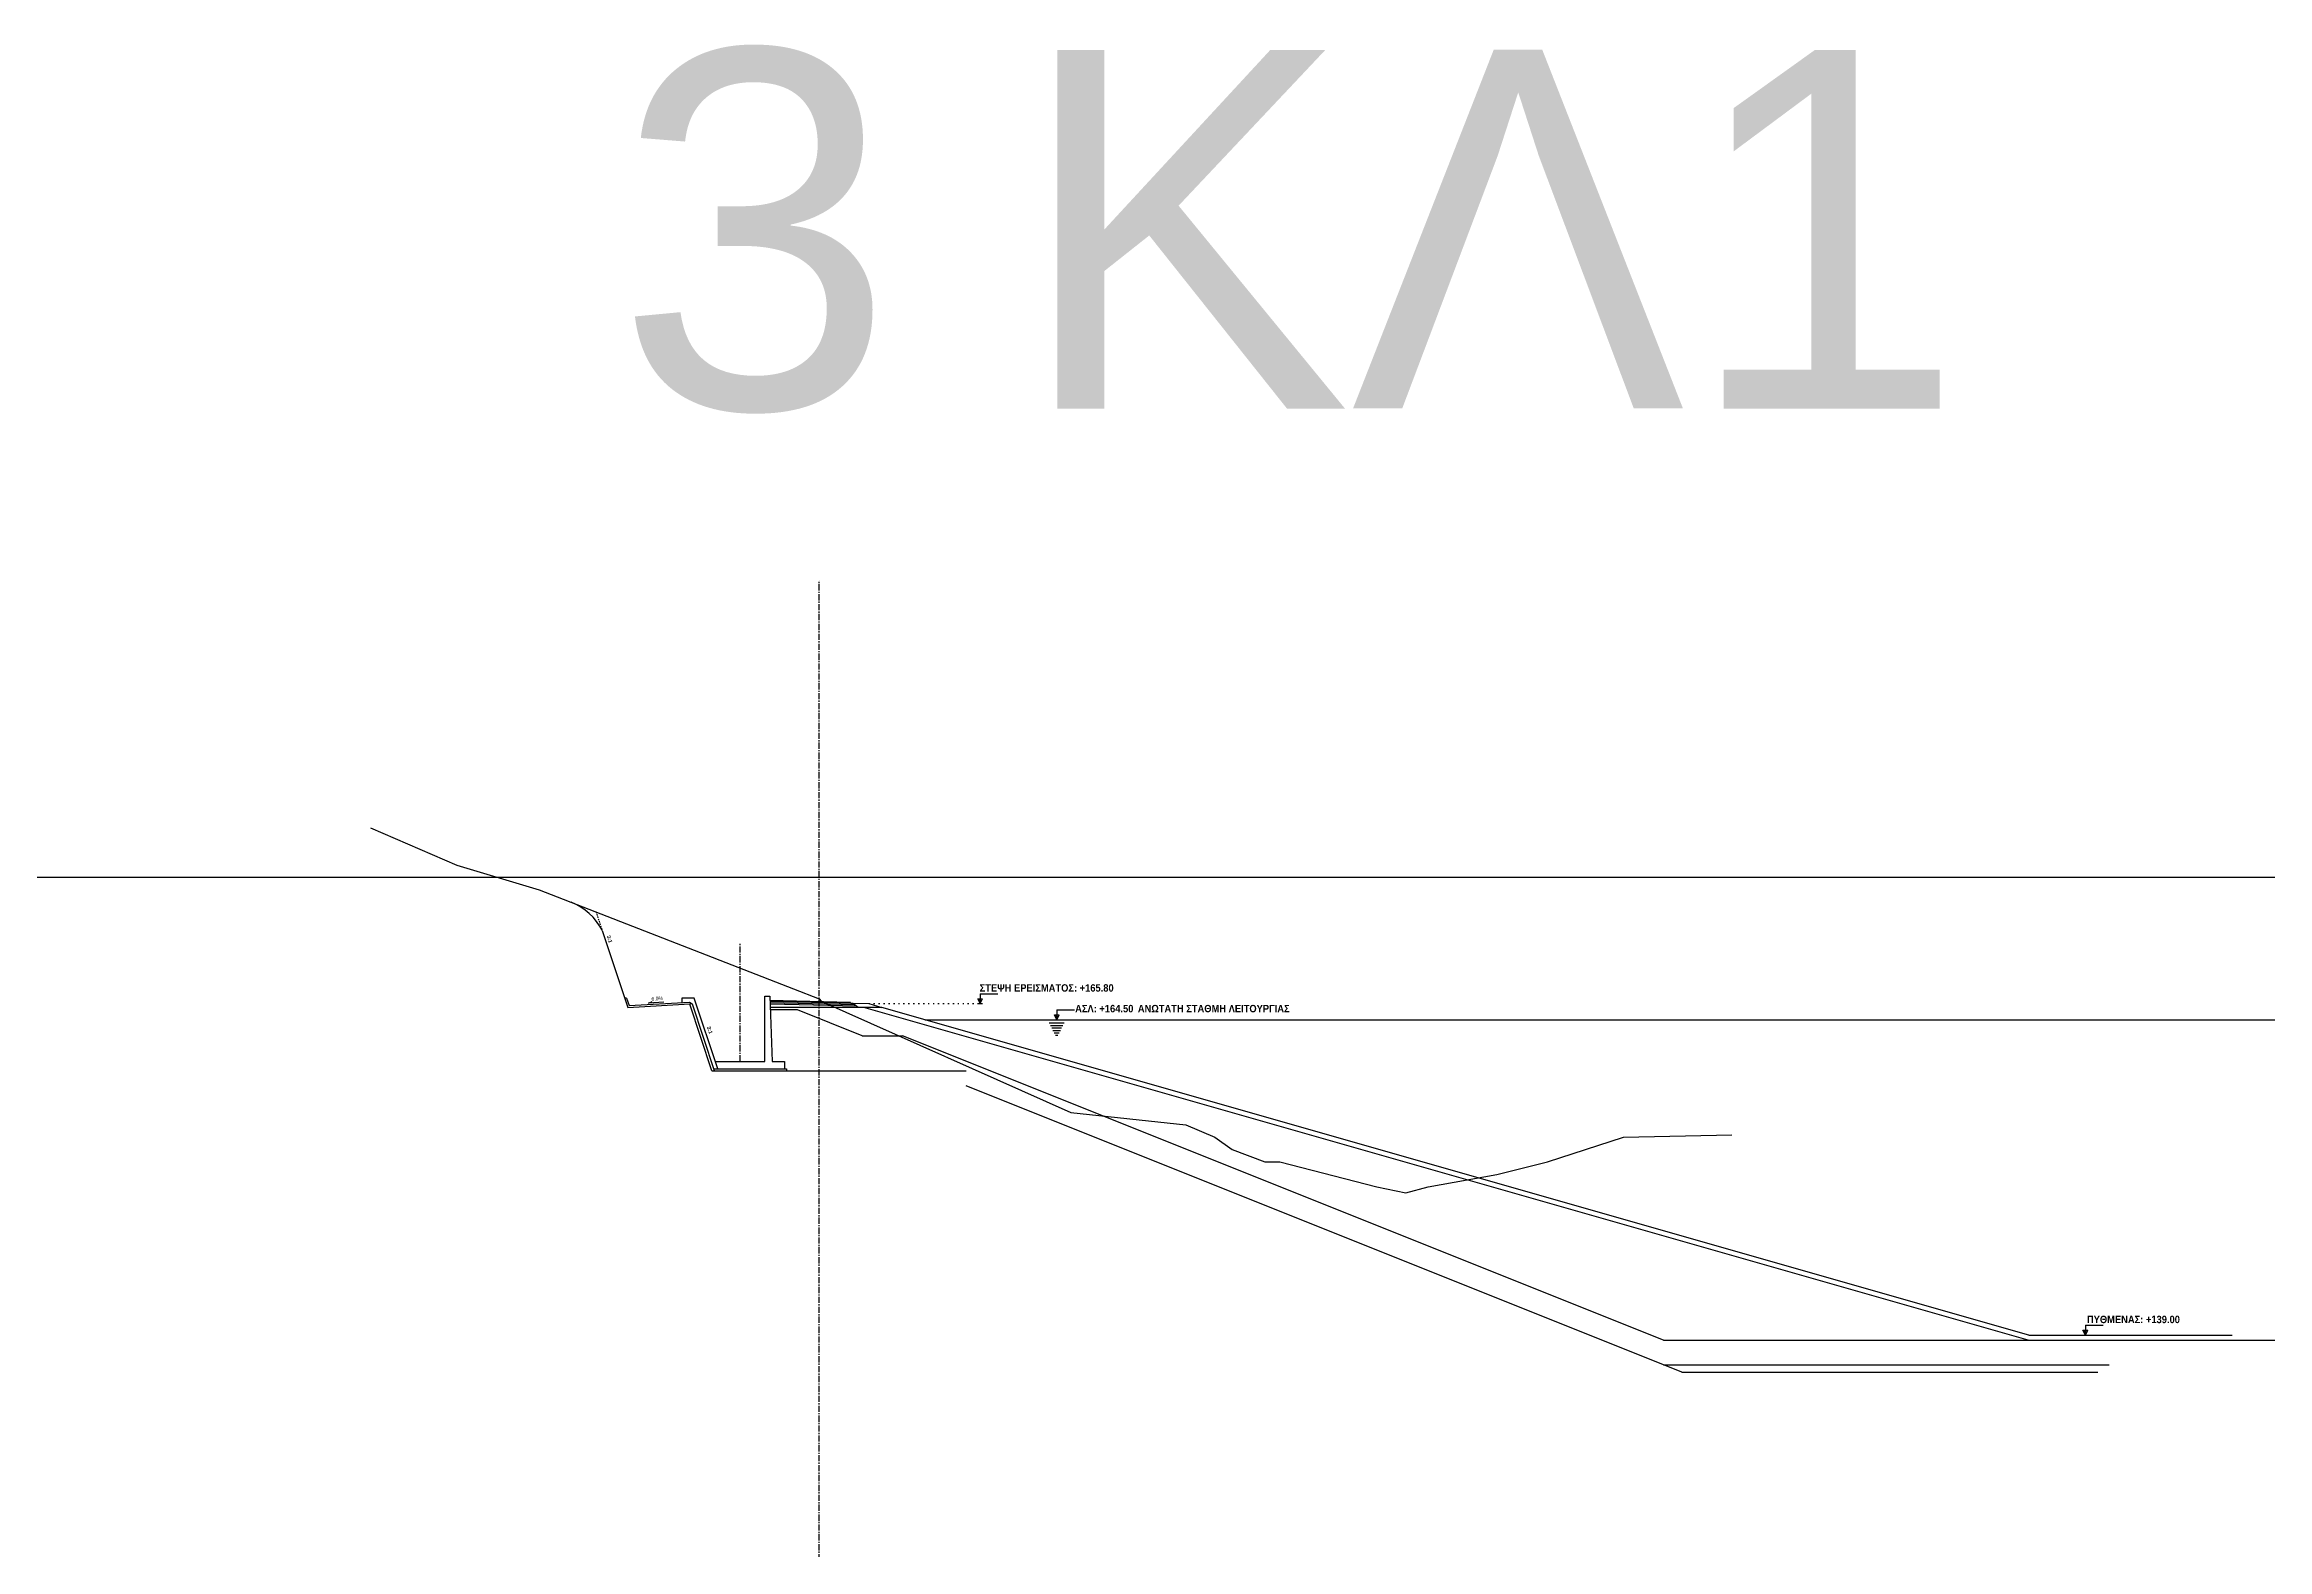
# Model space of a CAD drawing. Header units: millimetres. Extents: x 0 to 21250, y -160 to 246.
# Drawn here: x 2387.5 to 2567.3, y 121.7 to 243.3 of the extents above; entities that cross this region are included whole.
import ezdxf
from ezdxf.enums import TextEntityAlignment as Align

# ---------------------------------------------------------------- set-up
doc = ezdxf.new("R2010")
doc.units = ezdxf.units.MM
doc.linetypes.add('ACAD_ISO07W100', pattern=[3, 0, -3])
doc.linetypes.add('AXONAS', pattern=[7, 5, -1, 0, -1])
doc.layers.add('_Ν_nonPLOT', color=2, linetype='Continuous', plot=False)
doc.layers.add('_Ν_ΟΔΟ_ΑΞΟΝΕΣ', color=1, linetype='AXONAS', lineweight=30)
for name, color, linetype in [('_Ν_ΥΠΕΡΧΕΙΛΙΣΤΗΣ-ΕΚΤΡΟΠΗ', 7, 'Continuous'), ('DIM', 7, 'Continuous'), ('ΠΡΟ_1B-ΑΡΓ ΠΥΡΗΝΑΣ', 25, 'Continuous'), ('ΠΡΟ_2-ΛΕΠΤΟ ΦΙΛΤΡΟ', 85, 'Continuous'), ('ΠΡΟ_5-ΕΞΩΤ-ΣΩΜΑ ΣΤΗΡΙΞΗΣ', 45, 'Continuous'), ('ΠΡΟ_E1-ΛΙΘΟΡΡΙΠΗ ΑΝΑΝΤΗ', 7, 'Continuous'), ('ΠΡΟ_E2-ΛΙΘΟΡΡΙΠΗ ΚΑΤΑΝΤΙ', 7, 'Continuous'), ('ΠΡΟ_Εδαφος', 3, 'Continuous'), ('ΠΡΟ_ΕΚΣΚΑΦΕΣ', 1, 'Continuous'), ('ΠΡΟ_ΟΔΟ_ΑΣΦΑΛΤΙΚΑ', 5, 'Continuous'), ('ΠΡΟ_ΟΔΟ_ΕΡΕΙΣΜΑ', 3, 'Continuous'), ('ΠΡΟ_ΟΔΟΣΤΡΩΣΙΑ', 40, 'Continuous'), ('ΠΡΟ_ΣΚΥΡΟΔΕΜΑ', 251, 'Continuous'), ('ΠΡΟ_ΣΤΑΘΜΕΣ ΝΕΡΟΥ', 150, 'ZIGZAG')]:
    doc.layers.add(name, color=color, linetype=linetype)
doc.styles.add('ARIAL', font='arialbd.ttf')
doc.styles.get("Standard").update_dxf_attribs({"font": 'arial.ttf'})
doc.linetypes.add('ZIGZAG', pattern='A,0.0001,-0.2,[131,ltypeshp.shx,S=0.2,R=0,X=-0.2,Y=0],-0.4,[131,ltypeshp.shx,S=0.2,R=180,X=0.2,Y=0],-0.2', length=0.8001)

# ---------------------------------------------------------------- blocks, each defined once
blk = doc.blocks.new('A$C328C5918')
at = {"layer": 'DIM'}
h = blk.add_hatch(color=150, dxfattribs=at)
h.dxf.hatch_style = 1
h.paths.add_polyline_path([(0, 0), (0, 0.4), (-0.19, 0.4)])
at = {"layer": 'DIM', "color": 150, "linetype": 'Continuous'}
for p, q in [((0, 0), (-0.19, 0.4)), ((-0.19, 0.4), (0.19, 0.4)), ((0, 0.8), (0, 0)), ((0, 0), (0.19, 0.4))]:
    blk.add_line(p, q, dxfattribs=at)
at = {"layer": 'DIM', "color": 150}
for p, q in [((0, 0.8), (1.43, 0.8)), ((-0.6, -0.26), (0.6, -0.26)), ((-0.5, -0.46), (0.5, -0.46)), ((-0.4, -0.66), (0.4, -0.66)), ((-0.3, -0.86), (0.3, -0.86)), ((-0.2, -1.06), (0.2, -1.06)), ((-0.1, -1.26), (0.1, -1.26))]:
    blk.add_line(p, q, dxfattribs=at)
blk = doc.blocks.new('A$C1D7D0A12')
at = {"layer": 'DIM'}
h = blk.add_hatch(color=256, dxfattribs=at)
h.dxf.hatch_style = 1
h.paths.add_polyline_path([(0, 0), (0, 0.4), (-0.19, 0.4)])
at = {"layer": 'DIM', "linetype": 'Continuous'}
for p, q in [((0, 0), (-0.19, 0.4)), ((-0.19, 0.4), (0.19, 0.4)), ((-0.19, 0), (0.19, 0)), ((0, 0.8), (0, 0)), ((0, 0), (0.19, 0.4))]:
    blk.add_line(p, q, dxfattribs=at)
at = {"layer": 'DIM'}
blk.add_line((0, 0.8), (1.43, 0.8), dxfattribs=at)

msp = doc.modelspace()

# ---------------------------------------------------------------- linework, layer by layer
at = {"layer": '_Ν_nonPLOT'}
msp.add_line((21249.69, 176), (0, 176), dxfattribs=at)
at = {"layer": '_Ν_ΟΔΟ_ΑΞΟΝΕΣ', "ltscale": 0.1}
for p, q in [((2450.17, 0), (2450.17, 200)), ((2443.77, 161.13), (2443.77, 170.66))]:
    msp.add_line(p, q, dxfattribs=at)
at = {"layer": '_Ν_ΥΠΕΡΧΕΙΛΙΣΤΗΣ-ΕΚΤΡΟΠΗ'}
for p, q in [((2439.07, 166.23), (2439.07, 165.89)), ((2441.71, 160.38), (2439.92, 165.75)), ((2441.97, 160.53), (2440.07, 166.23)), ((2445.77, 161.13), (2445.77, 166.4)), ((2445.77, 166.4), (2446.17, 166.4)), ((2446.17, 166.4), (2446.37, 161.13)), ((2441.77, 161.13), (2445.77, 161.13)), ((2446.37, 161.13), (2447.37, 161.13)), ((2447.37, 161.13), (2447.37, 160.53))]:
    msp.add_line(p, q, dxfattribs=at)
for points in [[(2440.07, 166.23), (2439.07, 166.23)], [(2439.91, 165.78), (2439.7, 165.78)]]:
    msp.add_lwpolyline(points, dxfattribs=at)
at = {"layer": 'DIM', "flags": 128}
msp.add_lwpolyline([(2437.61, 165.93), (2436.37, 165.85), (2436.67, 165.96)], dxfattribs=at)
at = {"layer": 'ΠΡΟ_1B-ΑΡΓ ΠΥΡΗΝΑΣ'}
for p, q in [((2448.42, 165.3), (2446.21, 165.3)), ((2453.65, 163.21), (2448.42, 165.3)), ((2453.65, 163.21), (2456.89, 163.21)), ((2518.42, 138.6), (2456.89, 163.21)), ((2518.42, 138.6), (2593.57, 138.6))]:
    msp.add_line(p, q, dxfattribs=at)
at = {"layer": 'ΠΡΟ_2-ΛΕΠΤΟ ΦΙΛΤΡΟ'}
msp.add_line((2518.42, 136.6), (2554.45, 136.6), dxfattribs=at)
at = {"layer": 'ΠΡΟ_5-ΕΞΩΤ-ΣΩΜΑ ΣΤΗΡΙΞΗΣ'}
for p, q in [((2453.81, 165.5), (2446.21, 165.5)), ((2547.92, 138.6), (2453.77, 165.5))]:
    msp.add_line(p, q, dxfattribs=at)
at = {"layer": 'ΠΡΟ_E1-ΛΙΘΟΡΡΙΠΗ ΑΝΑΝΤΗ'}
for q in [(2455.22, 165.5), (2564.4, 139)]:
    msp.add_line((2547.97, 139), q, dxfattribs=at)
msp.add_lwpolyline([(2455.22, 165.5), (2453.81, 165.5)], dxfattribs=at)
at = {"layer": 'ΠΡΟ_E2-ΛΙΘΟΡΡΙΠΗ ΚΑΤΑΝΤΙ', "linetype": 'ACAD_ISO07W100', "ltscale": 0.1}
msp.add_line((2454.17, 165.8), (2463, 165.8), dxfattribs=at)
at = {"layer": 'ΠΡΟ_Εδαφος'}
msp.add_lwpolyline([(2413.9, 180), (2420.87, 177), (2427.54, 175), (2448.08, 167), (2450.17, 166.2), (2450.32, 166), (2470.51, 157), (2479.81, 156), (2482.15, 155), (2483.55, 154), (2486.19, 153), (2487.04, 153), (2487.42, 153), (2495.25, 151), (2497.59, 150.5), (2499.39, 151), (2504.96, 152), (2509.06, 153), (2515.19, 155), (2523.94, 155.2)], dxfattribs=at)
at = {"layer": 'ΠΡΟ_ΕΚΣΚΑΦΕΣ', "linetype": 'ACAD_ISO07W100', "ltscale": 0.02}
msp.add_line((2432.12, 173.22), (2432.62, 171.72), dxfattribs=at)
at = {"layer": 'ΠΡΟ_ΕΚΣΚΑΦΕΣ'}
for p, q in [((2432.62, 171.72), (2434.7, 165.48)), ((2434.7, 165.48), (2439.7, 165.78)), ((2441.5, 160.38), (2439.71, 165.75)), ((2441.5, 160.38), (2462.05, 160.38)), ((2519.92, 136), (2462.05, 159.15)), ((2519.92, 136), (2553.55, 136))]:
    msp.add_line(p, q, dxfattribs=at)
msp.add_arc((2428.29, 169.48), 4.88, 27.3506, 67.9427, dxfattribs=at)
at = {"layer": 'ΠΡΟ_ΟΔΟ_ΑΣΦΑΛΤΙΚΑ', "linetype": 'Continuous', "lineweight": -3, "ltscale": 2}
for p, q in [((2452.67, 165.9), (2446.19, 166.06)), ((2452.72, 165.85), (2446.19, 166.01))]:
    msp.add_line(p, q, dxfattribs=at)
msp.add_lwpolyline([(2452.69, 165.85), (2452.69, 165.88), (2452.67, 165.9)], dxfattribs=at)
at = {"layer": 'ΠΡΟ_ΟΔΟ_ΑΣΦΑΛΤΙΚΑ', "linetype": 'Continuous', "lineweight": -3, "ltscale": 2, "flags": 128}
msp.add_lwpolyline([(2452.72, 165.85), (2452.74, 165.83), (2452.74, 165.8)], dxfattribs=at)
at = {"layer": 'ΠΡΟ_ΟΔΟ_ΕΡΕΙΣΜΑ', "linetype": 'Continuous', "lineweight": -3, "ltscale": 2}
msp.add_lwpolyline([(2452.72, 165.85), (2454.17, 165.8), (2455.22, 165.5)], dxfattribs=at)
at = {"layer": 'ΠΡΟ_ΟΔΟΣΤΡΩΣΙΑ'}
for p, q in [((2452.89, 165.8), (2446.19, 165.96)), ((2453.04, 165.69), (2446.19, 165.86)), ((2453.2, 165.59), (2446.2, 165.76)), ((2453.33, 165.5), (2452.89, 165.8))]:
    msp.add_line(p, q, dxfattribs=at)
at = {"layer": 'ΠΡΟ_ΣΚΥΡΟΔΕΜΑ'}
for p, q in [((2434.6, 166.23), (2434.45, 166.23)), ((2434.6, 166.23), (2434.8, 165.64)), ((2434.8, 165.64), (2439.68, 165.93)), ((2439.68, 165.93), (2439.91, 165.78)), ((2441.66, 160.53), (2447.52, 160.53)), ((2447.52, 160.53), (2447.52, 160.38))]:
    msp.add_line(p, q, dxfattribs=at)
at = {"layer": 'ΠΡΟ_ΣΤΑΘΜΕΣ ΝΕΡΟΥ', "ltscale": 0.1}
msp.add_lwpolyline([(2458.72, 164.5), (2653.65, 164.5)], dxfattribs=at)

# ---------------------------------------------------------------- block references
at = {"layer": 'DIM'}
for p in [(2463.19, 165.8), (2552.53, 139)]:
    msp.add_blockref('A$C1D7D0A12', p, dxfattribs=at)
at = {"layer": 'ΠΡΟ_ΣΤΑΘΜΕΣ ΝΕΡΟΥ'}
msp.add_blockref('A$C328C5918', (2469.37, 164.5), dxfattribs=at)

# ---------------------------------------------------------------- texts
for s, height, p in [('3', 29, (2433.73, 213.9)), ('KΛ1', 29.004, (2466.11, 213.9))]:
    msp.add_text(s, height=height).set_placement(p)
at = {"layer": 'DIM', "style": 'ARIAL'}
for p in [(2432.99, 171.26), (2441.09, 163.91)]:
    msp.add_text('3:1', height=0.3, rotation=288, dxfattribs=at).set_placement(p)
at = {"layer": 'DIM', "style": 'ARIAL', "width": 0.9}
for s, p in [('ΣΤΕΨΗ ΕΡΕΙΣΜΑΤΟΣ: +165.80', (2463.14, 166.77)), ('ΠΥΘΜΕΝΑΣ: +139.00', (2552.66, 139.97))]:
    msp.add_text(s, height=0.6, dxfattribs=at).set_placement(p)
at = {"layer": 'DIM', "width": 0.85}
msp.add_text('6.0%%%', height=0.3, rotation=4.5611, dxfattribs=at).set_placement((2436.62, 166.03))
at = {"layer": 'DIM', "color": 150, "style": 'ARIAL', "width": 0.9}
msp.add_text('ΑΣΛ: +164.50', height=0.6, dxfattribs=at).set_placement((2470.86, 165.1))
msp.add_text('ΑΝΩΤΑΤΗ ΣΤΑΘΜΗ ΛΕΙΤΟΥΡΓΙΑΣ', height=0.6, dxfattribs=at).set_placement((2488.2, 165.1), align=Align.RIGHT)

doc.saveas('drawing.dxf')
